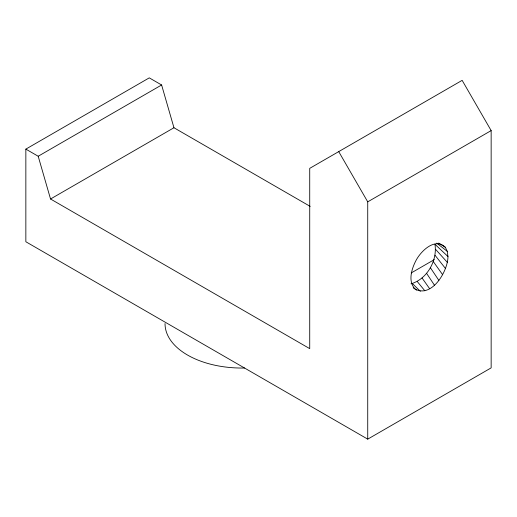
<?xml version="1.0" encoding="UTF-8"?>
<svg xmlns="http://www.w3.org/2000/svg" width="517" height="517" viewBox="0 0 517 517"><rect width="100%" height="100%" fill="white"/><g stroke="black" fill="none" stroke-linecap="round" stroke-linejoin="round"><path stroke-width="0.78" d="M410.989 283.814C427.01 279.335 437.621 260.413 434.933 244.244L447.955 256.503C448.058 271.554 430.59 300.364 413.219 287.846M25.85 149.122L38.193 156.244L50.537 199L309.722 348.639L309.722 168.355L462.146 80.355L491.15 130.594L491.15 367.878L367.729 439.14L25.85 241.756L25.85 149.122L149.271 77.86L161.614 84.988L173.958 127.744L310.187 206.393M38.193 156.244L161.614 84.988M50.537 199L173.958 127.744M367.729 439.14L367.729 201.85L491.15 130.594M411.215 272.944L434.293 259.618M438.72 243.068L445.376 247.333L447.27 251.372L447.955 256.503M436.749 243.119L447.27 251.372M445.376 247.333C435.236 237.2 421.252 250.745 416.217 260.077C411.5 268.866 407.086 282.889 416.482 290.153M412.482 283.646L420.34 291.278M435.611 249.381L447.367 262.377M417.284 281.552L424.825 290.774M435.023 255.256L445.564 268.601M433.22 261.473L442.662 274.734M422.066 278.004L429.627 288.673M430.318 267.612L438.855 280.376M426.512 273.247L434.409 285.132M338.725 151.61L367.729 201.85M244.541 368.014A76.8 44.339 0 0 1 165.039 323.552"/></g></svg>
